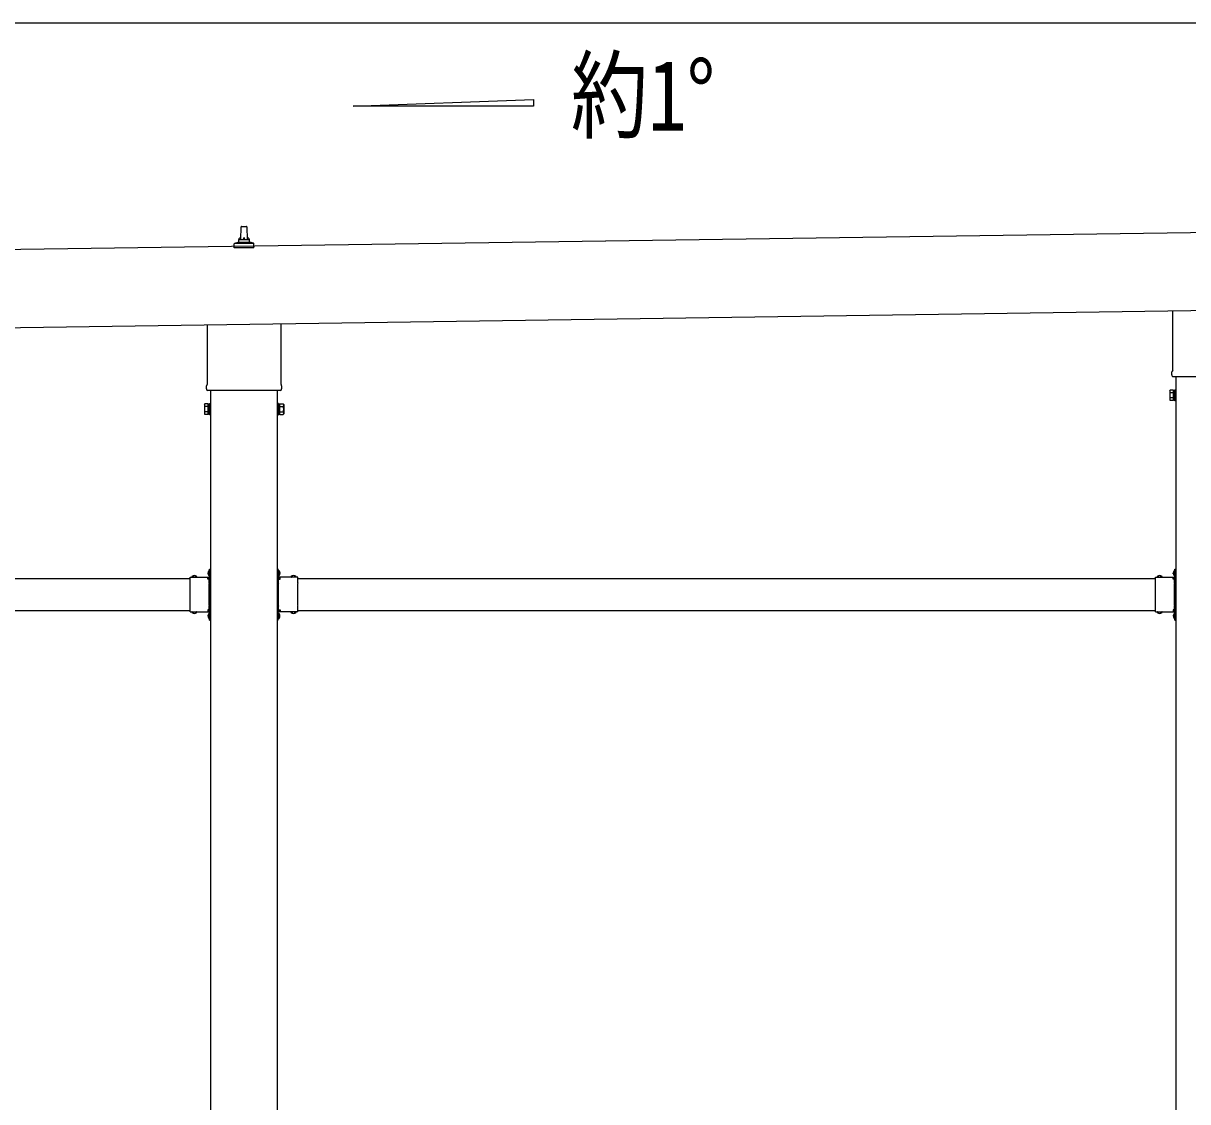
# Model space of a CAD drawing. Units: millimetres, scale not verified. Extents: x -16820 to 16820, y -11880 to 11880.
# Drawn here: x -6539 to -4368, y -4203 to -2192 of the extents above; entities that cross this region are included whole.
import ezdxf
from ezdxf.enums import TextEntityAlignment as Align

# ---------------------------------------------------------------- set-up
doc = ezdxf.new("R2010")
doc.units = ezdxf.units.MM
doc.header["$LTSCALE"] = 50
for name, color, linetype in [('0-2_USER1', 3, 'Continuous'), ('0-5_YKK_13', 4, 'Continuous'), ('0-6_YKK_A1', 4, 'Continuous'), ('0-7_YKK_D', 6, 'Continuous')]:
    doc.layers.add(name, color=color, linetype=linetype)
doc.styles.add('ＭＳ ゴシック', font='')
doc.styles.get('ＭＳ ゴシック').set_extended_font_data('MS Gothic')

msp = doc.modelspace()

# ---------------------------------------------------------------- linework, layer by layer
at = {"layer": '0-5_YKK_13'}
for p, q in [((-6133.68, -2595.02), (-6132.95, -2571.5)), ((-6131.95, -2570.52), (-6123.4, -2570.52)), ((-6122.4, -2571.5), (-6121.68, -2595.02)), ((-6145.93, -2610.52), (-6145.93, -2602.81)), ((-6145.54, -2602.02), (-6109.81, -2602.02)), ((-6145.16, -2601.84), (-6138.44, -2600.21)), ((-6138.06, -2600.02), (-6117.29, -2600.02)), ((-6137.68, -2599.23), (-6137.68, -2595.02)), ((-6136.68, -2595.02), (-6118.68, -2595.02)), ((-6117.68, -2599.23), (-6117.68, -2595.02)), ((-6110.19, -2601.84), (-6116.91, -2600.21)), ((-6109.43, -2610.52), (-6109.43, -2602.81)), ((-6109.43, -2610.52), (-6145.93, -2610.52)), ((-4395.99, -2838.8), (-4395.99, -2728.14)), ((-6195.99, -2864.51), (-6195.99, -2753.86)), ((-6059.39, -2751.91), (-6059.39, -2864.51)), ((-4397.69, -2847.57), (-4397.69, -2842.07)), ((-4259.76, -2851.07), (-4395.63, -2851.07)), ((-6197.69, -2873.28), (-6197.69, -2867.78)), ((-6059.76, -2876.78), (-6195.63, -2876.78)), ((-6057.69, -2867.78), (-6057.69, -2873.28)), ((-4401.69, -2877.07), (-4400.94, -2875.75)), ((-4401.69, -2877.07), (-4401.69, -2894.07)), ((-4394.69, -2880.66), (-4400.94, -2880.66)), ((-6201.69, -2902.78), (-6200.94, -2901.47)), ((-6201.69, -2902.78), (-6201.69, -2919.78)), ((-6194.69, -2906.37), (-6200.94, -2906.37)), ((-6060.69, -2906.37), (-6054.45, -2906.37)), ((-6053.69, -2902.78), (-6054.45, -2901.47)), ((-6053.69, -2902.78), (-6053.69, -2919.78)), ((-4401.69, -2894.07), (-4400.94, -2895.38)), ((-4394.69, -2890.48), (-4400.94, -2890.48)), ((-4394.69, -2895.38), (-4400.94, -2895.38)), ((-4392.19, -2894.77), (-4394.69, -2894.77)), ((-6201.69, -2919.78), (-6200.94, -2921.1)), ((-6194.69, -2916.19), (-6200.94, -2916.19)), ((-6194.69, -2921.1), (-6200.94, -2921.1)), ((-6192.19, -2920.48), (-6194.69, -2920.48)), ((-6063.19, -2920.48), (-6060.69, -2920.48)), ((-6060.69, -2916.19), (-6054.45, -2916.19)), ((-6060.69, -2921.1), (-6054.45, -2921.1)), ((-6053.69, -2919.78), (-6054.45, -2921.1)), ((-6192.88, -3212.27), (-6192.72, -3212.27)), ((-6192.02, -3209.5), (-6190.42, -3209.5)), ((-6192.02, -3226.46), (-6192.02, -3209.5)), ((-6192.02, -3212.97), (-6192.02, -3221.04)), ((-6063.82, -3209.5), (-6065.42, -3209.5)), ((-6063.82, -3226.46), (-6063.82, -3209.5)), ((-6063.82, -3212.96), (-6063.82, -3221.03)), ((-6062.96, -3212.27), (-6063.12, -3212.27)), ((-4392.88, -3212.27), (-4392.72, -3212.27)), ((-4392.02, -3209.5), (-4390.42, -3209.5)), ((-4392.02, -3226.46), (-4392.02, -3209.5)), ((-4392.02, -3212.97), (-4392.02, -3221.04)), ((-6228.42, -3235.29), (-6228.42, -3224.9)), ((-6228.42, -3224.9), (-6192.02, -3224.9)), ((-6225.16, -3224.04), (-6225.16, -3224.2)), ((-6224.46, -3224.9), (-6216.39, -3224.9)), ((-6221.55, -3224.9), (-6222.87, -3222.24)), ((-6219.3, -3224.9), (-6217.97, -3222.24)), ((-6215.69, -3224.04), (-6215.69, -3224.2)), ((-6196.12, -3217), (-6190.42, -3217)), ((-6192.42, -3226.5), (-6195.42, -3226.5)), ((-6192.02, -3215.87), (-6194.68, -3214.55)), ((-6192.02, -3218.13), (-6194.68, -3219.45)), ((-6192.88, -3221.74), (-6192.72, -3221.74)), ((-6192.42, -3235.29), (-6192.42, -3228.5)), ((-6190.42, -3214), (-6192.02, -3214)), ((-6192.02, -3215), (-6190.42, -3215)), ((-6192.02, -3219), (-6190.42, -3219)), ((-6190.42, -3220), (-6192.02, -3220)), ((-6065.42, -3214), (-6063.82, -3214)), ((-6063.82, -3215), (-6065.42, -3215)), ((-6059.72, -3217), (-6065.42, -3217)), ((-6063.82, -3219), (-6065.42, -3219)), ((-6065.42, -3220), (-6063.82, -3220)), ((-6063.82, -3215.87), (-6061.16, -3214.55)), ((-6063.82, -3218.13), (-6061.16, -3219.45)), ((-6027.42, -3224.9), (-6063.82, -3224.9)), ((-6063.42, -3226.5), (-6060.42, -3226.5)), ((-6063.42, -3235.29), (-6063.42, -3228.5)), ((-6062.96, -3221.73), (-6063.12, -3221.73)), ((-6040.16, -3224.04), (-6040.16, -3224.2)), ((-6031.39, -3224.9), (-6039.46, -3224.9)), ((-6036.55, -3224.9), (-6037.87, -3222.24)), ((-6034.3, -3224.9), (-6032.97, -3222.24)), ((-6030.69, -3224.04), (-6030.69, -3224.2)), ((-6027.42, -3235.29), (-6027.42, -3224.9)), ((-4428.42, -3235.29), (-4428.42, -3224.9)), ((-4428.42, -3224.9), (-4392.02, -3224.9)), ((-4425.16, -3224.04), (-4425.16, -3224.2)), ((-4424.46, -3224.9), (-4416.39, -3224.9)), ((-4421.55, -3224.9), (-4422.87, -3222.24)), ((-4419.3, -3224.9), (-4417.97, -3222.24)), ((-4415.69, -3224.04), (-4415.69, -3224.2)), ((-4396.12, -3217), (-4390.42, -3217)), ((-4392.42, -3226.5), (-4395.42, -3226.5)), ((-4392.02, -3215.87), (-4394.68, -3214.55)), ((-4392.02, -3218.13), (-4394.68, -3219.45)), ((-4392.88, -3221.74), (-4392.72, -3221.74)), ((-4392.42, -3235.29), (-4392.42, -3228.5)), ((-4390.42, -3214), (-4392.02, -3214)), ((-4392.02, -3215), (-4390.42, -3215)), ((-4392.02, -3219), (-4390.42, -3219)), ((-4390.42, -3220), (-4392.02, -3220)), ((-6228.42, -3277.29), (-6228.42, -3236.71)), ((-6192.42, -3277.29), (-6192.42, -3236.71)), ((-6063.42, -3277.29), (-6063.42, -3236.71)), ((-6027.42, -3277.29), (-6027.42, -3236.71)), ((-4428.42, -3277.29), (-4428.42, -3236.71)), ((-4392.42, -3277.29), (-4392.42, -3236.71)), ((-6228.42, -3289.1), (-6228.42, -3278.71)), ((-6228.42, -3289.1), (-6192.02, -3289.1)), ((-6225.16, -3289.96), (-6225.16, -3289.8)), ((-6224.46, -3289.1), (-6216.39, -3289.1)), ((-6221.55, -3289.1), (-6222.87, -3291.76)), ((-6219.3, -3289.1), (-6217.97, -3291.76)), ((-6215.69, -3289.96), (-6215.69, -3289.8)), ((-6195.42, -3287.5), (-6192.42, -3287.5)), ((-6192.02, -3295.87), (-6194.68, -3294.55)), ((-6192.02, -3298.13), (-6194.68, -3299.45)), ((-6192.88, -3292.27), (-6192.72, -3292.27)), ((-6192.42, -3285.5), (-6192.42, -3278.71)), ((-6192.02, -3304.5), (-6192.02, -3287.54)), ((-6192.02, -3292.97), (-6192.02, -3301.03)), ((-6192.02, -3295), (-6190.42, -3295)), ((-6192.02, -3299), (-6190.42, -3299)), ((-6063.82, -3295), (-6065.42, -3295)), ((-6063.82, -3299), (-6065.42, -3299)), ((-6063.82, -3304.5), (-6063.82, -3287.54)), ((-6027.42, -3289.1), (-6063.82, -3289.1)), ((-6063.82, -3292.96), (-6063.82, -3301.03)), ((-6063.82, -3295.87), (-6061.16, -3294.55)), ((-6063.82, -3298.13), (-6061.16, -3299.45)), ((-6063.42, -3285.5), (-6063.42, -3278.71)), ((-6060.42, -3287.5), (-6063.42, -3287.5)), ((-6062.96, -3292.27), (-6063.12, -3292.27)), ((-6040.16, -3289.96), (-6040.16, -3289.8)), ((-6031.39, -3289.1), (-6039.46, -3289.1)), ((-6036.55, -3289.1), (-6037.87, -3291.76)), ((-6034.3, -3289.1), (-6032.97, -3291.76)), ((-6030.69, -3289.96), (-6030.69, -3289.8)), ((-6027.42, -3289.1), (-6027.42, -3278.71)), ((-4428.42, -3289.1), (-4428.42, -3278.71)), ((-4428.42, -3289.1), (-4392.02, -3289.1)), ((-4425.16, -3289.96), (-4425.16, -3289.8)), ((-4424.46, -3289.1), (-4416.39, -3289.1)), ((-4421.55, -3289.1), (-4422.87, -3291.76)), ((-4419.3, -3289.1), (-4417.97, -3291.76)), ((-4415.69, -3289.96), (-4415.69, -3289.8)), ((-4395.42, -3287.5), (-4392.42, -3287.5)), ((-4392.02, -3295.87), (-4394.68, -3294.55)), ((-4392.02, -3298.13), (-4394.68, -3299.45)), ((-4392.88, -3292.27), (-4392.72, -3292.27)), ((-4392.42, -3285.5), (-4392.42, -3278.71)), ((-4392.02, -3304.5), (-4392.02, -3287.54)), ((-4392.02, -3292.97), (-4392.02, -3301.04)), ((-4392.02, -3295), (-4390.42, -3295)), ((-4392.02, -3299), (-4390.42, -3299)), ((-6192.88, -3301.74), (-6192.72, -3301.74)), ((-6192.02, -3304.5), (-6190.42, -3304.5)), ((-6063.82, -3304.5), (-6065.42, -3304.5)), ((-6062.96, -3301.73), (-6063.12, -3301.73)), ((-4392.88, -3301.74), (-4392.72, -3301.74)), ((-4392.02, -3304.5), (-4390.42, -3304.5))]:
    msp.add_line(p, q, dxfattribs=at)
for points in [[(-4394.69, -2895.38), (-4394.69, -2875.75), (-4400.94, -2875.75)], [(-4394.69, -2894.77), (-4394.69, -2876.37), (-4392.19, -2876.37)], [(-6194.69, -2921.1), (-6194.69, -2901.47), (-6200.94, -2901.47)], [(-6194.69, -2920.48), (-6194.69, -2902.08), (-6192.19, -2902.08)], [(-6060.69, -2920.48), (-6060.69, -2902.08), (-6063.19, -2902.08)], [(-6060.69, -2921.1), (-6060.69, -2901.47), (-6054.45, -2901.47)], [(-6190.42, -3224.5), (-6190.42, -3218.5), (-6190.42, -3215.5), (-6190.42, -3209.5)], [(-6065.42, -3224.5), (-6065.42, -3218.5), (-6065.42, -3215.5), (-6065.42, -3209.5)], [(-4390.42, -3224.5), (-4390.42, -3218.5), (-4390.42, -3215.5), (-4390.42, -3209.5)], [(-6192.42, -3228.5), (-6195.42, -3228.5), (-6195.42, -3224.9)], [(-6063.42, -3228.5), (-6060.42, -3228.5), (-6060.42, -3224.9)], [(-4392.42, -3228.5), (-4395.42, -3228.5), (-4395.42, -3224.9)], [(-6192.42, -3285.5), (-6195.42, -3285.5), (-6195.42, -3289.1)], [(-6190.42, -3304.5), (-6190.42, -3298.5), (-6190.42, -3295.5), (-6190.42, -3289.5)], [(-6065.42, -3304.5), (-6065.42, -3298.5), (-6065.42, -3295.5), (-6065.42, -3289.5)], [(-6063.42, -3285.5), (-6060.42, -3285.5), (-6060.42, -3289.1)], [(-4392.42, -3285.5), (-4395.42, -3285.5), (-4395.42, -3289.1)], [(-4390.42, -3304.5), (-4390.42, -3298.5), (-4390.42, -3295.5), (-4390.42, -3289.5)]]:
    msp.add_lwpolyline(points, dxfattribs=at)
for points in [[(-4392.19, -2896.07), (-4392.19, -2875.07), (-4390.19, -2875.07), (-4390.19, -2896.07)], [(-6192.19, -2921.78), (-6192.19, -2900.78), (-6190.19, -2900.78), (-6190.19, -2921.78)], [(-6063.19, -2921.78), (-6063.19, -2900.78), (-6065.19, -2900.78), (-6065.19, -2921.78)]]:
    msp.add_lwpolyline(points, close=True, dxfattribs=at)
for centre, radius, start, end in [((-6131.95, -2571.52), 1, 90, 178.60509), ((-6123.4, -2571.52), 1, 1.39491, 90), ((-6144.93, -2602.81), 1, 103.62699, 180), ((-6138.68, -2599.23), 1, 283.62699, 0), ((-6133.59, -2595.66), 4.13, 90, 171.17633), ((-6136.68, -2596.02), 1, 90, 180), ((-6124.34, -2595.02), 4.83, 133.60282, 180), ((-6131.01, -2595.02), 4.83, 0, 46.39718), ((-6121.76, -2595.66), 4.13, 8.82367, 90), ((-6118.68, -2596.02), 1, 0, 90), ((-6116.68, -2599.23), 1, 180, 256.37301), ((-6110.43, -2602.81), 1, 0, 76.37301), ((-4393.69, -2842.07), 4, 125.09963, 180), ((-6193.69, -2867.78), 4, 125.09963, 180), ((-6061.69, -2867.78), 4, 0, 54.90037), ((-4393.69, -2847.57), 4, 180, 194.47751), ((-4393.69, -2847.57), 4, 194.47751, 241.04498), ((-6193.69, -2873.28), 4, 180, 194.47751), ((-6193.69, -2873.28), 4, 194.47751, 241.04498), ((-6061.69, -2873.28), 4, 298.95502, 345.52249), ((-6061.69, -2873.28), 4, 345.52249, 0), ((-4397.35, -2878.21), 4.34, 145.61575, 214.38425), ((-4385.45, -2885.57), 16.24, 162.41205, 197.58795), ((-6197.35, -2903.92), 4.34, 145.61575, 214.38425), ((-6185.45, -2911.28), 16.24, 162.41205, 197.58795), ((-6069.94, -2911.28), 16.24, 342.41205, 17.58795), ((-6058.04, -2903.92), 4.34, 325.61575, 34.38425), ((-4397.35, -2892.93), 4.34, 145.61575, 214.38425), ((-6197.35, -2918.64), 4.34, 145.61575, 214.38425), ((-6058.04, -2918.64), 4.34, 325.61575, 34.38425), ((-6188.12, -3217), 7, 140.87645, 180), ((-6192.88, -3213.13), 0.862, 90, 140.87645), ((-6192.72, -3212.97), 0.7, 0, 90), ((-6063.12, -3212.96), 0.7, 90, 180), ((-6062.96, -3213.13), 0.862, 39.12355, 90), ((-6067.72, -3217), 7, 0, 39.12355), ((-4388.12, -3217), 7, 140.87645, 180), ((-4392.88, -3213.13), 0.862, 90, 140.87645), ((-4392.72, -3212.97), 0.7, 0, 90), ((-6224.46, -3224.2), 0.7, 180, 270), ((-6224.29, -3224.04), 0.862, 129.12355, 180), ((-6220.42, -3228.8), 7, 90, 129.12355), ((-6220.42, -3228.8), 7, 50.87645, 90), ((-6216.39, -3224.2), 0.7, 270, 0), ((-6216.55, -3224.04), 0.862, 0, 50.87645), ((-6188.12, -3217), 7, 180, 219.12355), ((-6192.88, -3220.87), 0.862, 219.12355, 270), ((-6192.72, -3221.04), 0.7, 270, 0), ((-6192.42, -3224.5), 2, 270, 0), ((-6063.42, -3224.5), 2, 180, 270), ((-6063.12, -3221.03), 0.7, 180, 270), ((-6062.96, -3220.87), 0.862, 270, 320.87645), ((-6067.72, -3217), 7, 320.87645, 0), ((-6039.46, -3224.2), 0.7, 180, 270), ((-6039.29, -3224.04), 0.862, 129.12355, 180), ((-6035.42, -3228.8), 7, 90, 129.12355), ((-6035.42, -3228.8), 7, 50.87645, 90), ((-6031.39, -3224.2), 0.7, 270, 0), ((-6031.55, -3224.04), 0.862, 0, 50.87645), ((-4424.46, -3224.2), 0.7, 180, 270), ((-4424.29, -3224.04), 0.862, 129.12355, 180), ((-4420.42, -3228.8), 7, 90, 129.12355), ((-4420.42, -3228.8), 7, 50.87645, 90), ((-4416.39, -3224.2), 0.7, 270, 0), ((-4416.55, -3224.04), 0.862, 0, 50.87645), ((-4388.12, -3217), 7, 180, 219.12355), ((-4392.88, -3220.87), 0.862, 219.12355, 270), ((-4392.72, -3221.04), 0.7, 270, 0), ((-4392.42, -3224.5), 2, 270, 0), ((-6229.12, -3236), 1, 314.427, 45.573), ((-6191.72, -3236), 1, 134.427, 225.573), ((-6064.12, -3236), 1, 314.427, 45.573), ((-6026.72, -3236), 1, 134.427, 225.573), ((-4429.12, -3236), 1, 314.427, 45.573), ((-4391.72, -3236), 1, 134.427, 225.573), ((-6229.12, -3278), 1, 314.427, 45.573), ((-6191.72, -3278), 1, 134.427, 225.573), ((-6064.12, -3278), 1, 314.427, 45.573), ((-6026.72, -3278), 1, 134.427, 225.573), ((-4429.12, -3278), 1, 314.427, 45.573), ((-4391.72, -3278), 1, 134.427, 225.573), ((-6224.46, -3289.8), 0.7, 90, 180), ((-6224.29, -3289.96), 0.862, 180, 230.87645), ((-6220.42, -3285.2), 7, 230.87645, 270), ((-6220.42, -3285.2), 7, 270, 309.12355), ((-6216.39, -3289.8), 0.7, 0, 90), ((-6216.55, -3289.96), 0.862, 309.12355, 0), ((-6188.12, -3297), 7, 140.87645, 180), ((-6188.12, -3297), 7, 180, 219.12355), ((-6192.88, -3293.13), 0.862, 90, 140.87645), ((-6192.72, -3292.97), 0.7, 0, 90), ((-6192.42, -3289.5), 2, 0, 90), ((-6063.42, -3289.5), 2, 90, 180), ((-6063.12, -3292.96), 0.7, 90, 180), ((-6062.96, -3293.13), 0.862, 39.12355, 90), ((-6067.72, -3297), 7, 0, 39.12355), ((-6067.72, -3297), 7, 320.87645, 0), ((-6039.46, -3289.8), 0.7, 90, 180), ((-6039.29, -3289.96), 0.862, 180, 230.87645), ((-6035.42, -3285.2), 7, 230.87645, 270), ((-6035.42, -3285.2), 7, 270, 309.12355), ((-6031.39, -3289.8), 0.7, 0, 90), ((-6031.55, -3289.96), 0.862, 309.12355, 0), ((-4424.46, -3289.8), 0.7, 90, 180), ((-4424.29, -3289.96), 0.862, 180, 230.87645), ((-4420.42, -3285.2), 7, 230.87645, 270), ((-4420.42, -3285.2), 7, 270, 309.12355), ((-4416.39, -3289.8), 0.7, 0, 90), ((-4416.55, -3289.96), 0.862, 309.12355, 0), ((-4388.12, -3297), 7, 140.87645, 180), ((-4388.12, -3297), 7, 180, 219.12355), ((-4392.88, -3293.13), 0.862, 90, 140.87645), ((-4392.72, -3292.97), 0.7, 0, 90), ((-4392.42, -3289.5), 2, 0, 90), ((-6192.88, -3300.87), 0.862, 219.12355, 270), ((-6192.72, -3301.03), 0.7, 270, 0), ((-6063.12, -3301.03), 0.7, 180, 270), ((-6062.96, -3300.87), 0.862, 270, 320.87645), ((-4392.88, -3300.87), 0.862, 219.12355, 270), ((-4392.72, -3301.04), 0.7, 270, 0)]:
    msp.add_arc(centre, radius, start, end, dxfattribs=at)
at = {"layer": '0-6_YKK_A1'}
for p, q in [((-5924.11, -2346.18), (-5588.11, -2333.76)), ((-5588.11, -2333.76), (-5588.11, -2346.18)), ((-5588.11, -2346.18), (-5924.11, -2346.18)), ((-3437.98, -2569.44), (-8825.02, -2646.37)), ((-8822.95, -2791.39), (-3435.91, -2714.43)), ((-4390.42, -2851.07), (-4390.42, -5700)), ((-6190.42, -2876.78), (-6190.42, -5700)), ((-6065.42, -5700), (-6065.42, -2876.78)), ((-7827.42, -3227), (-6228.42, -3227)), ((-6027.42, -3227), (-4428.42, -3227)), ((-7827.42, -3287), (-6228.42, -3287)), ((-6195.42, -3287), (-6190.92, -3287)), ((-6060.42, -3287), (-6064.92, -3287)), ((-6027.42, -3287), (-4428.42, -3287)), ((-4395.42, -3287), (-4390.92, -3287))]:
    msp.add_line(p, q, dxfattribs=at)
for points in [[(-6195.42, -3227), (-6190.92, -3227), (-6190.92, -3287)], [(-6060.42, -3227), (-6064.92, -3227), (-6064.92, -3287)], [(-4395.42, -3227), (-4390.92, -3227), (-4390.92, -3287)]]:
    msp.add_lwpolyline(points, dxfattribs=at)
at = {"layer": '0-7_YKK_D'}
msp.add_line((1778.5, -2191.89), (-8642.51, -2191.89), dxfattribs=at)

# ---------------------------------------------------------------- texts
at = {"layer": '0-2_USER1', "style": 'ＭＳ ゴシック', "width": 0.8}
msp.add_text('約1°', height=132, dxfattribs=at).set_placement((-5518.24, -2431.63), align=Align.BOTTOM_LEFT)

doc.saveas('drawing.dxf')
